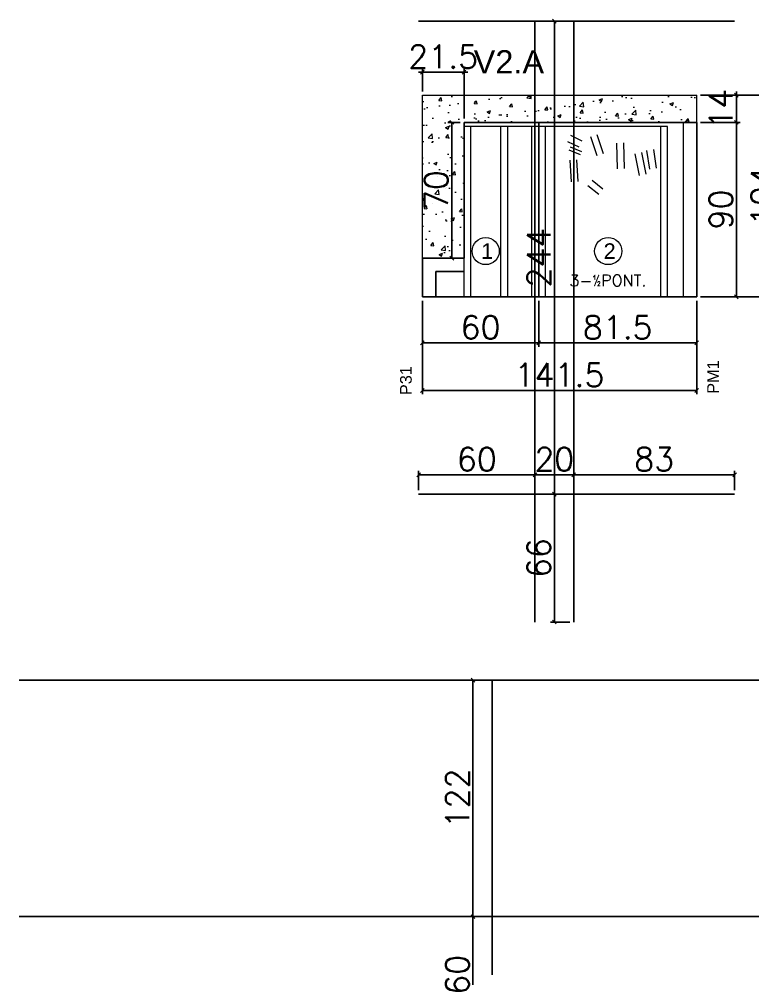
# Model space of a CAD drawing. Extents: x -40810 to 33675, y -2018 to 21213.
# Drawn here: x 12795.9 to 13174.3, y 14838.5 to 15333.5 of the extents above; entities that cross this region are included whole.
import ezdxf
from ezdxf.enums import TextEntityAlignment as Align

# ---------------------------------------------------------------- set-up
doc = ezdxf.new("R2010")
doc.units = 0
doc.layers.get('0').update_dxf_attribs({"color": 1, "lineweight": 9})
for name, color, linetype in [('COTA', 241, 'Continuous'), ('P-NOTAS', 7, 'Continuous'), ('Painéis', 255, 'Continuous')]:
    doc.layers.add(name, color=color, linetype=linetype)
for name, color, linetype, lineweight in [('DIVISAO', 142, 'Continuous', 15), ('ESTRUTURACAO', 240, 'Continuous', 15), ('HACHURACONCRETO', 252, 'Continuous', 13), ('MEIOPONTALETE', 12, 'Continuous', 15), ('NUMERACAO', 5, 'Continuous', 15), ('SARRAFO_2_2X7', 24, 'Continuous', 15), ('TEXTO VIGA', 7, 'Continuous', 13)]:
    doc.layers.add(name, color=color, linetype=linetype, lineweight=lineweight)
doc.styles.add('ARIAL', font='arial.ttf', dxfattribs={"height": 12})
doc.styles.add('Romans', font='romans.shx', dxfattribs={"height": 12})
doc.dimstyles.new('cotas', dxfattribs={"dimtxt": 9, "dimasz": 2, "dimexe": 2, "dimexo": 2, "dimgap": 2, "dimtad": 1, "dimdec": 1, "dimzin": 12, "dimdsep": 46, "dimtxsty": 'Romans', "dimblk": 'OBLIQUE', "dimcen": 9, "dimclrd": 4, "dimclre": 4, "dimclrt": 240, "dimaunit": 1, "dimadec": 8, "dimazin": 3, "dimtfac": 1, "dimtdec": 1, "dimtix": 1, "dimtmove": 0, "dimatfit": 2, "dimldrblk": 'OBLIQUE', "dimfxl": 1, "dimtolj": 1, "dimtzin": 0, "dimlwd": -1, "dimlwe": -1, "dimarcsym": 0})

# ---------------------------------------------------------------- blocks, each defined once
blk = doc.blocks.new('_Oblique')
at = {"color": 0, "linetype": 'ByBlock', "lineweight": -2}
blk.add_line((-0.5, -0.5), (0.5, 0.5), dxfattribs=at)
blk = doc.blocks.new('*D3710')
at = {"layer": 'Defpoints', "color": 0, "transparency": 16777216}
for p in [(13145.34, 15280.29), (13165.8, 15280.29), (13145.34, 15190.29)]:
    blk.add_point(p, dxfattribs=at)
at = {"layer": 'P-NOTAS', "color": 4, "transparency": 16777216}
for p, q in [((13147.34, 15280.29), (13167.8, 15280.29)), ((13165.8, 15190.29), (13165.8, 15280.29)), ((13147.34, 15190.29), (13167.8, 15190.29))]:
    blk.add_line(p, q, dxfattribs=at)
at = {"layer": 'P-NOTAS', "color": 4, "transparency": 16777216, "xscale": 2, "yscale": 2, "zscale": 2}
for p, rotation in [((13165.8, 15280.29), 90), ((13165.8, 15190.29), 270)]:
    blk.add_blockref('_Oblique', p, dxfattribs=dict(at, rotation=rotation))
at = {"layer": 'P-NOTAS', "color": 240, "transparency": 16777216, "insert": (13157.8, 15235.29), "char_height": 12, "attachment_point": 5, "rotation": 90, "style": 'Romans'}
blk.add_mtext('\\A1;90', dxfattribs=at)
blk = doc.blocks.new('*D3711')
at = {"layer": 'Defpoints', "color": 0, "transparency": 16777216}
for p in [(13145.34, 15294.29), (13165.8, 15294.29), (13145.34, 15280.29)]:
    blk.add_point(p, dxfattribs=at)
at = {"layer": 'P-NOTAS', "color": 4, "transparency": 16777216}
for p, q in [((13147.34, 15294.29), (13167.8, 15294.29)), ((13165.8, 15294.29), (13165.8, 15296.29)), ((13165.8, 15280.29), (13165.8, 15294.29)), ((13147.34, 15280.29), (13167.8, 15280.29)), ((13165.8, 15280.29), (13165.8, 15278.29))]:
    blk.add_line(p, q, dxfattribs=at)
at = {"layer": 'P-NOTAS', "color": 4, "transparency": 16777216, "xscale": 2, "yscale": 2, "zscale": 2}
for p, rotation in [((13165.8, 15294.29), 270), ((13165.8, 15280.29), 90)]:
    blk.add_blockref('_Oblique', p, dxfattribs=dict(at, rotation=rotation))
at = {"layer": 'P-NOTAS', "color": 240, "transparency": 16777216, "insert": (13157.8, 15287.29), "char_height": 12, "attachment_point": 5, "rotation": 90, "style": 'Romans'}
blk.add_mtext('\\A1;14', dxfattribs=at)
blk = doc.blocks.new('*D3712')
at = {"layer": 'Defpoints', "color": 0, "transparency": 16777216}
for p in [(13003.84, 15190.29), (13063.84, 15190.29), (13063.84, 15166.57)]:
    blk.add_point(p, dxfattribs=at)
at = {"layer": 'P-NOTAS', "color": 4, "transparency": 16777216}
for p, q in [((13003.84, 15188.29), (13003.84, 15164.57)), ((13063.84, 15188.29), (13063.84, 15164.57)), ((13003.84, 15166.57), (13063.84, 15166.57))]:
    blk.add_line(p, q, dxfattribs=at)
at = {"layer": 'P-NOTAS', "color": 4, "transparency": 16777216, "xscale": 2, "yscale": 2, "zscale": 2, "rotation": 180}
blk.add_blockref('_Oblique', (13003.84, 15166.57), dxfattribs=at)
at = {"layer": 'P-NOTAS', "color": 4, "transparency": 16777216, "xscale": 2, "yscale": 2, "zscale": 2}
blk.add_blockref('_Oblique', (13063.84, 15166.57), dxfattribs=at)
at = {"layer": 'P-NOTAS', "color": 240, "transparency": 16777216, "insert": (13033.84, 15174.57), "char_height": 12, "attachment_point": 5, "style": 'Romans'}
blk.add_mtext('\\A1;60', dxfattribs=at)
blk = doc.blocks.new('*D3713')
at = {"layer": 'Defpoints', "color": 0, "transparency": 16777216}
for p in [(13063.84, 15190.29), (13145.34, 15190.29), (13145.34, 15166.57)]:
    blk.add_point(p, dxfattribs=at)
at = {"layer": 'P-NOTAS', "color": 4, "transparency": 16777216}
for p, q in [((13063.84, 15188.29), (13063.84, 15164.57)), ((13145.34, 15188.29), (13145.34, 15164.57)), ((13063.84, 15166.57), (13145.34, 15166.57))]:
    blk.add_line(p, q, dxfattribs=at)
at = {"layer": 'P-NOTAS', "color": 4, "transparency": 16777216, "xscale": 2, "yscale": 2, "zscale": 2, "rotation": 180}
blk.add_blockref('_Oblique', (13063.84, 15166.57), dxfattribs=at)
at = {"layer": 'P-NOTAS', "color": 4, "transparency": 16777216, "xscale": 2, "yscale": 2, "zscale": 2}
blk.add_blockref('_Oblique', (13145.34, 15166.57), dxfattribs=at)
at = {"layer": 'P-NOTAS', "color": 240, "transparency": 16777216, "insert": (13104.59, 15174.57), "char_height": 12, "attachment_point": 5, "style": 'Romans'}
blk.add_mtext('\\A1;81.5', dxfattribs=at)
blk = doc.blocks.new('*D3717')
at = {"layer": 'Defpoints', "color": 0, "transparency": 16777216}
for p in [(13145.34, 15294.29), (13187.41, 15294.29), (13145.34, 15190.29)]:
    blk.add_point(p, dxfattribs=at)
at = {"layer": 'P-NOTAS', "color": 4, "transparency": 16777216}
for p, q in [((13147.34, 15294.29), (13189.41, 15294.29)), ((13187.41, 15190.29), (13187.41, 15294.29)), ((13147.34, 15190.29), (13189.41, 15190.29))]:
    blk.add_line(p, q, dxfattribs=at)
at = {"layer": 'P-NOTAS', "color": 4, "transparency": 16777216, "xscale": 2, "yscale": 2, "zscale": 2}
for p, rotation in [((13187.41, 15294.29), 90), ((13187.41, 15190.29), 270)]:
    blk.add_blockref('_Oblique', p, dxfattribs=dict(at, rotation=rotation))
at = {"layer": 'P-NOTAS', "color": 240, "transparency": 16777216, "insert": (13179.41, 15242.29), "char_height": 12, "attachment_point": 5, "rotation": 90, "style": 'Romans'}
blk.add_mtext('\\A1;104', dxfattribs=at)
blk = doc.blocks.new('*D3718')
at = {"layer": 'Defpoints', "color": 0, "transparency": 16777216}
for p in [(13003.84, 15190.29), (13145.34, 15190.29), (13003.84, 15141.99)]:
    blk.add_point(p, dxfattribs=at)
at = {"layer": 'P-NOTAS', "color": 4, "transparency": 16777216}
for p, q in [((13003.84, 15188.29), (13003.84, 15139.99)), ((13145.34, 15188.29), (13145.34, 15139.99)), ((13145.34, 15141.99), (13003.84, 15141.99))]:
    blk.add_line(p, q, dxfattribs=at)
at = {"layer": 'P-NOTAS', "color": 4, "transparency": 16777216, "xscale": 2, "yscale": 2, "zscale": 2, "rotation": 180}
blk.add_blockref('_Oblique', (13003.84, 15141.99), dxfattribs=at)
at = {"layer": 'P-NOTAS', "color": 4, "transparency": 16777216, "xscale": 2, "yscale": 2, "zscale": 2}
blk.add_blockref('_Oblique', (13145.34, 15141.99), dxfattribs=at)
at = {"layer": 'P-NOTAS', "color": 240, "transparency": 16777216, "insert": (13074.59, 15149.99), "char_height": 12, "attachment_point": 5, "style": 'Romans'}
blk.add_mtext('\\A1;141.5', dxfattribs=at)
blk = doc.blocks.new('*D3720')
at = {"layer": 'Defpoints', "color": 0, "transparency": 16777216}
for p in [(13025.34, 15280.29), (13019, 15210.29), (13025.34, 15210.29)]:
    blk.add_point(p, dxfattribs=at)
at = {"layer": 'P-NOTAS', "color": 4, "transparency": 16777216}
for p, q in [((13023.34, 15280.29), (13017, 15280.29)), ((13019, 15280.29), (13019, 15210.29)), ((13023.34, 15210.29), (13017, 15210.29))]:
    blk.add_line(p, q, dxfattribs=at)
at = {"layer": 'P-NOTAS', "color": 4, "transparency": 16777216, "xscale": 2, "yscale": 2, "zscale": 2}
for p, rotation in [((13019, 15280.29), 90), ((13019, 15210.29), 270)]:
    blk.add_blockref('_Oblique', p, dxfattribs=dict(at, rotation=rotation))
at = {"layer": 'P-NOTAS', "color": 240, "transparency": 16777216, "insert": (13011, 15245.29), "char_height": 12, "attachment_point": 5, "rotation": 90, "style": 'Romans'}
blk.add_mtext('\\A1;70', dxfattribs=at)
blk = doc.blocks.new('*D3721')
at = {"layer": 'Defpoints', "color": 0, "transparency": 16777216}
for p in [(13003.84, 15306.18), (13003.84, 15294.29), (13025.34, 15280.29)]:
    blk.add_point(p, dxfattribs=at)
at = {"layer": 'P-NOTAS', "color": 4, "transparency": 16777216}
for p, q in [((13003.84, 15296.29), (13003.84, 15308.18)), ((13025.34, 15282.29), (13025.34, 15308.18)), ((13003.84, 15306.18), (13001.84, 15306.18)), ((13025.34, 15306.18), (13003.84, 15306.18)), ((13025.34, 15306.18), (13027.34, 15306.18))]:
    blk.add_line(p, q, dxfattribs=at)
at = {"layer": 'P-NOTAS', "color": 4, "transparency": 16777216, "xscale": 2, "yscale": 2, "zscale": 2}
blk.add_blockref('_Oblique', (13003.84, 15306.18), dxfattribs=at)
at = {"layer": 'P-NOTAS', "color": 4, "transparency": 16777216, "xscale": 2, "yscale": 2, "zscale": 2, "rotation": 180}
blk.add_blockref('_Oblique', (13025.34, 15306.18), dxfattribs=at)
at = {"layer": 'P-NOTAS', "color": 240, "transparency": 16777216, "insert": (13014.59, 15314.18), "char_height": 12, "attachment_point": 5, "style": 'Romans'}
blk.add_mtext('\\A1;21.5', dxfattribs=at)
blk = doc.blocks.new('*D3790')
at = {"layer": 'Defpoints', "color": 0, "linetype": 'Continuous', "ltscale": 30, "transparency": 16777216}
for p in [(13061.91, 15098.5), (13001.91, 15088.5), (13061.91, 15088.5)]:
    blk.add_point(p, dxfattribs=at)
at = {"layer": 'P-NOTAS', "color": 4, "linetype": 'Continuous', "ltscale": 30, "transparency": 16777216}
for p, q in [((13001.91, 15090.5), (13001.91, 15100.5)), ((13061.91, 15090.5), (13061.91, 15100.5)), ((13001.91, 15098.5), (13061.91, 15098.5))]:
    blk.add_line(p, q, dxfattribs=at)
at = {"layer": 'P-NOTAS', "color": 4, "linetype": 'Continuous', "ltscale": 30, "transparency": 16777216, "xscale": 2, "yscale": 2, "zscale": 2, "rotation": 180}
blk.add_blockref('_Oblique', (13001.91, 15098.5), dxfattribs=at)
at = {"layer": 'P-NOTAS', "color": 4, "linetype": 'Continuous', "ltscale": 30, "transparency": 16777216, "xscale": 2, "yscale": 2, "zscale": 2}
blk.add_blockref('_Oblique', (13061.91, 15098.5), dxfattribs=at)
at = {"layer": 'P-NOTAS', "color": 240, "linetype": 'Continuous', "ltscale": 30, "transparency": 16777216, "insert": (13031.91, 15106.5), "char_height": 12, "attachment_point": 5, "style": 'Romans'}
blk.add_mtext('\\A1;60', dxfattribs=at)
blk = doc.blocks.new('*D3791')
at = {"layer": 'Defpoints', "color": 0, "linetype": 'Continuous', "ltscale": 30, "transparency": 16777216}
for p in [(13081.91, 15098.5), (13061.91, 15088.5), (13081.91, 15088.5)]:
    blk.add_point(p, dxfattribs=at)
at = {"layer": 'P-NOTAS', "color": 4, "linetype": 'Continuous', "ltscale": 30, "transparency": 16777216}
for p, q in [((13061.91, 15090.5), (13061.91, 15100.5)), ((13081.91, 15090.5), (13081.91, 15100.5)), ((13061.91, 15098.5), (13059.91, 15098.5)), ((13061.91, 15098.5), (13081.91, 15098.5)), ((13081.91, 15098.5), (13083.91, 15098.5))]:
    blk.add_line(p, q, dxfattribs=at)
at = {"layer": 'P-NOTAS', "color": 4, "linetype": 'Continuous', "ltscale": 30, "transparency": 16777216, "xscale": 2, "yscale": 2, "zscale": 2}
blk.add_blockref('_Oblique', (13061.91, 15098.5), dxfattribs=at)
at = {"layer": 'P-NOTAS', "color": 4, "linetype": 'Continuous', "ltscale": 30, "transparency": 16777216, "xscale": 2, "yscale": 2, "zscale": 2, "rotation": 180}
blk.add_blockref('_Oblique', (13081.91, 15098.5), dxfattribs=at)
at = {"layer": 'P-NOTAS', "color": 240, "linetype": 'Continuous', "ltscale": 30, "transparency": 16777216, "insert": (13071.91, 15106.5), "char_height": 12, "attachment_point": 5, "style": 'Romans'}
blk.add_mtext('\\A1;20', dxfattribs=at)
blk = doc.blocks.new('*D3792')
at = {"layer": 'Defpoints', "color": 0, "linetype": 'Continuous', "ltscale": 30, "transparency": 16777216}
for p in [(13164.91, 15098.5), (13081.91, 15088.5), (13164.91, 15088.5)]:
    blk.add_point(p, dxfattribs=at)
at = {"layer": 'P-NOTAS', "color": 4, "linetype": 'Continuous', "ltscale": 30, "transparency": 16777216}
for p, q in [((13081.91, 15090.5), (13081.91, 15100.5)), ((13164.91, 15090.5), (13164.91, 15100.5)), ((13081.91, 15098.5), (13164.91, 15098.5))]:
    blk.add_line(p, q, dxfattribs=at)
at = {"layer": 'P-NOTAS', "color": 4, "linetype": 'Continuous', "ltscale": 30, "transparency": 16777216, "xscale": 2, "yscale": 2, "zscale": 2, "rotation": 180}
blk.add_blockref('_Oblique', (13081.91, 15098.5), dxfattribs=at)
at = {"layer": 'P-NOTAS', "color": 4, "linetype": 'Continuous', "ltscale": 30, "transparency": 16777216, "xscale": 2, "yscale": 2, "zscale": 2}
blk.add_blockref('_Oblique', (13164.91, 15098.5), dxfattribs=at)
at = {"layer": 'P-NOTAS', "color": 240, "linetype": 'Continuous', "ltscale": 30, "transparency": 16777216, "insert": (13123.41, 15106.5), "char_height": 12, "attachment_point": 5, "style": 'Romans'}
blk.add_mtext('\\A1;83', dxfattribs=at)
blk = doc.blocks.new('*D3793')
at = {"layer": 'Defpoints', "color": 0, "linetype": 'Continuous', "ltscale": 30, "transparency": 16777216}
for p in [(13081.93, 15332.53), (13071.93, 15088.53), (13081.93, 15088.53)]:
    blk.add_point(p, dxfattribs=at)
at = {"layer": 'P-NOTAS', "color": 4, "linetype": 'Continuous', "ltscale": 30, "transparency": 16777216}
for p, q in [((13079.93, 15332.53), (13069.93, 15332.53)), ((13071.93, 15332.53), (13071.93, 15088.53)), ((13079.93, 15088.53), (13069.93, 15088.53))]:
    blk.add_line(p, q, dxfattribs=at)
at = {"layer": 'P-NOTAS', "color": 4, "linetype": 'Continuous', "ltscale": 30, "transparency": 16777216, "xscale": 2, "yscale": 2, "zscale": 2}
for p, rotation in [((13071.93, 15332.53), 90), ((13071.93, 15088.53), 270)]:
    blk.add_blockref('_Oblique', p, dxfattribs=dict(at, rotation=rotation))
at = {"layer": 'P-NOTAS', "color": 240, "linetype": 'Continuous', "ltscale": 30, "transparency": 16777216, "insert": (13063.93, 15210.53), "char_height": 12, "attachment_point": 5, "rotation": 90, "style": 'Romans'}
blk.add_mtext('\\A1;244', dxfattribs=at)
blk = doc.blocks.new('*D3794')
at = {"layer": 'Defpoints', "color": 0, "linetype": 'Continuous', "ltscale": 30, "transparency": 16777216}
for p in [(13081.93, 15088.53), (13071.93, 15022.53), (13081.93, 15022.53)]:
    blk.add_point(p, dxfattribs=at)
at = {"layer": 'P-NOTAS', "color": 4, "linetype": 'Continuous', "ltscale": 30, "transparency": 16777216}
for p, q in [((13079.93, 15088.53), (13069.93, 15088.53)), ((13071.93, 15088.53), (13071.93, 15022.53)), ((13079.93, 15022.53), (13069.93, 15022.53))]:
    blk.add_line(p, q, dxfattribs=at)
at = {"layer": 'P-NOTAS', "color": 4, "linetype": 'Continuous', "ltscale": 30, "transparency": 16777216, "xscale": 2, "yscale": 2, "zscale": 2}
for p, rotation in [((13071.93, 15088.53), 90), ((13071.93, 15022.53), 270)]:
    blk.add_blockref('_Oblique', p, dxfattribs=dict(at, rotation=rotation))
at = {"layer": 'P-NOTAS', "color": 240, "linetype": 'Continuous', "ltscale": 30, "transparency": 16777216, "insert": (13063.93, 15055.53), "char_height": 12, "attachment_point": 5, "rotation": 90, "style": 'Romans'}
blk.add_mtext('\\A1;66', dxfattribs=at)
blk = doc.blocks.new('*D3871')
at = {"layer": 'Defpoints', "color": 0, "linetype": 'Continuous', "ltscale": 30, "transparency": 16777216}
for p in [(13039.93, 14992.53), (13029.93, 14870.53), (13039.93, 14870.53)]:
    blk.add_point(p, dxfattribs=at)
at = {"layer": 'P-NOTAS', "color": 4, "linetype": 'Continuous', "ltscale": 30, "transparency": 16777216}
for p, q in [((13037.93, 14992.53), (13027.93, 14992.53)), ((13029.93, 14992.53), (13029.93, 14870.53)), ((13037.93, 14870.53), (13027.93, 14870.53))]:
    blk.add_line(p, q, dxfattribs=at)
at = {"layer": 'P-NOTAS', "color": 4, "linetype": 'Continuous', "ltscale": 30, "transparency": 16777216, "xscale": 2, "yscale": 2, "zscale": 2}
for p, rotation in [((13029.93, 14992.53), 90), ((13029.93, 14870.53), 270)]:
    blk.add_blockref('_Oblique', p, dxfattribs=dict(at, rotation=rotation))
at = {"layer": 'P-NOTAS', "color": 240, "linetype": 'Continuous', "ltscale": 30, "transparency": 16777216, "insert": (13021.93, 14931.53), "char_height": 12, "attachment_point": 5, "rotation": 90, "style": 'Romans'}
blk.add_mtext('\\A1;122', dxfattribs=at)
blk = doc.blocks.new('*D3872')
at = {"layer": 'Defpoints', "color": 0, "linetype": 'Continuous', "ltscale": 30, "transparency": 16777216}
for p in [(13039.93, 14870.53), (13029.93, 14810.53), (13039.93, 14810.53)]:
    blk.add_point(p, dxfattribs=at)
at = {"layer": 'P-NOTAS', "color": 4, "linetype": 'Continuous', "ltscale": 30, "transparency": 16777216}
for p, q in [((13037.93, 14870.53), (13027.93, 14870.53)), ((13029.93, 14870.53), (13029.93, 14810.53)), ((13037.93, 14810.53), (13027.93, 14810.53))]:
    blk.add_line(p, q, dxfattribs=at)
at = {"layer": 'P-NOTAS', "color": 4, "linetype": 'Continuous', "ltscale": 30, "transparency": 16777216, "xscale": 2, "yscale": 2, "zscale": 2}
for p, rotation in [((13029.93, 14870.53), 90), ((13029.93, 14810.53), 270)]:
    blk.add_blockref('_Oblique', p, dxfattribs=dict(at, rotation=rotation))
at = {"layer": 'P-NOTAS', "color": 240, "linetype": 'Continuous', "ltscale": 30, "transparency": 16777216, "insert": (13021.93, 14840.53), "char_height": 12, "attachment_point": 5, "rotation": 90, "style": 'Romans'}
blk.add_mtext('\\A1;60', dxfattribs=at)
blk = doc.blocks.new('*D6328')
at = {"layer": 'Defpoints', "color": 0, "ltscale": 30, "transparency": 16777216}
for p in [(13061.91, 15098.5), (13001.91, 15088.5), (13061.91, 15088.5)]:
    blk.add_point(p, dxfattribs=at)
at = {"layer": 'P-NOTAS', "color": 4, "ltscale": 30, "transparency": 16777216}
for p, q in [((13001.91, 15090.5), (13001.91, 15100.5)), ((13061.91, 15090.5), (13061.91, 15100.5)), ((13001.91, 15098.5), (13061.91, 15098.5))]:
    blk.add_line(p, q, dxfattribs=at)
at = {"layer": 'P-NOTAS', "color": 4, "ltscale": 30, "transparency": 16777216, "xscale": 2, "yscale": 2, "zscale": 2, "rotation": 180}
blk.add_blockref('_Oblique', (13001.91, 15098.5), dxfattribs=at)
at = {"layer": 'P-NOTAS', "color": 4, "ltscale": 30, "transparency": 16777216, "xscale": 2, "yscale": 2, "zscale": 2}
blk.add_blockref('_Oblique', (13061.91, 15098.5), dxfattribs=at)
at = {"layer": 'P-NOTAS', "color": 240, "ltscale": 30, "transparency": 16777216, "insert": (13031.91, 15106.5), "char_height": 12, "attachment_point": 5, "style": 'Romans'}
blk.add_mtext('\\A1;60', dxfattribs=at)
blk = doc.blocks.new('*D6329')
at = {"layer": 'Defpoints', "color": 0, "ltscale": 30, "transparency": 16777216}
for p in [(13081.91, 15098.5), (13061.91, 15088.5), (13081.91, 15088.5)]:
    blk.add_point(p, dxfattribs=at)
at = {"layer": 'P-NOTAS', "color": 4, "ltscale": 30, "transparency": 16777216}
for p, q in [((13061.91, 15090.5), (13061.91, 15100.5)), ((13081.91, 15090.5), (13081.91, 15100.5)), ((13061.91, 15098.5), (13059.91, 15098.5)), ((13061.91, 15098.5), (13081.91, 15098.5)), ((13081.91, 15098.5), (13083.91, 15098.5))]:
    blk.add_line(p, q, dxfattribs=at)
at = {"layer": 'P-NOTAS', "color": 4, "ltscale": 30, "transparency": 16777216, "xscale": 2, "yscale": 2, "zscale": 2}
blk.add_blockref('_Oblique', (13061.91, 15098.5), dxfattribs=at)
at = {"layer": 'P-NOTAS', "color": 4, "ltscale": 30, "transparency": 16777216, "xscale": 2, "yscale": 2, "zscale": 2, "rotation": 180}
blk.add_blockref('_Oblique', (13081.91, 15098.5), dxfattribs=at)
at = {"layer": 'P-NOTAS', "color": 240, "ltscale": 30, "transparency": 16777216, "insert": (13071.91, 15106.5), "char_height": 12, "attachment_point": 5, "style": 'Romans'}
blk.add_mtext('\\A1;20', dxfattribs=at)
blk = doc.blocks.new('*D6330')
at = {"layer": 'Defpoints', "color": 0, "ltscale": 30, "transparency": 16777216}
for p in [(13164.91, 15098.5), (13081.91, 15088.5), (13164.91, 15088.5)]:
    blk.add_point(p, dxfattribs=at)
at = {"layer": 'P-NOTAS', "color": 4, "ltscale": 30, "transparency": 16777216}
for p, q in [((13081.91, 15090.5), (13081.91, 15100.5)), ((13164.91, 15090.5), (13164.91, 15100.5)), ((13081.91, 15098.5), (13164.91, 15098.5))]:
    blk.add_line(p, q, dxfattribs=at)
at = {"layer": 'P-NOTAS', "color": 4, "ltscale": 30, "transparency": 16777216, "xscale": 2, "yscale": 2, "zscale": 2, "rotation": 180}
blk.add_blockref('_Oblique', (13081.91, 15098.5), dxfattribs=at)
at = {"layer": 'P-NOTAS', "color": 4, "ltscale": 30, "transparency": 16777216, "xscale": 2, "yscale": 2, "zscale": 2}
blk.add_blockref('_Oblique', (13164.91, 15098.5), dxfattribs=at)
at = {"layer": 'P-NOTAS', "color": 240, "ltscale": 30, "transparency": 16777216, "insert": (13123.41, 15106.5), "char_height": 12, "attachment_point": 5, "style": 'Romans'}
blk.add_mtext('\\A1;83', dxfattribs=at)
blk = doc.blocks.new('*D6331')
at = {"layer": 'Defpoints', "color": 0, "ltscale": 30, "transparency": 16777216}
for p in [(13081.93, 15332.53), (13071.93, 15088.53), (13081.93, 15088.53)]:
    blk.add_point(p, dxfattribs=at)
at = {"layer": 'P-NOTAS', "color": 4, "ltscale": 30, "transparency": 16777216}
for p, q in [((13079.93, 15332.53), (13069.93, 15332.53)), ((13071.93, 15332.53), (13071.93, 15088.53)), ((13079.93, 15088.53), (13069.93, 15088.53))]:
    blk.add_line(p, q, dxfattribs=at)
at = {"layer": 'P-NOTAS', "color": 4, "ltscale": 30, "transparency": 16777216, "xscale": 2, "yscale": 2, "zscale": 2}
for p, rotation in [((13071.93, 15332.53), 90), ((13071.93, 15088.53), 270)]:
    blk.add_blockref('_Oblique', p, dxfattribs=dict(at, rotation=rotation))
at = {"layer": 'P-NOTAS', "color": 240, "ltscale": 30, "transparency": 16777216, "insert": (13063.93, 15210.53), "char_height": 12, "attachment_point": 5, "rotation": 90, "style": 'Romans'}
blk.add_mtext('\\A1;244', dxfattribs=at)
blk = doc.blocks.new('*D6332')
at = {"layer": 'Defpoints', "color": 0, "ltscale": 30, "transparency": 16777216}
for p in [(13081.93, 15088.53), (13071.93, 15022.53), (13081.93, 15022.53)]:
    blk.add_point(p, dxfattribs=at)
at = {"layer": 'P-NOTAS', "color": 4, "ltscale": 30, "transparency": 16777216}
for p, q in [((13079.93, 15088.53), (13069.93, 15088.53)), ((13071.93, 15088.53), (13071.93, 15022.53)), ((13079.93, 15022.53), (13069.93, 15022.53))]:
    blk.add_line(p, q, dxfattribs=at)
at = {"layer": 'P-NOTAS', "color": 4, "ltscale": 30, "transparency": 16777216, "xscale": 2, "yscale": 2, "zscale": 2}
for p, rotation in [((13071.93, 15088.53), 90), ((13071.93, 15022.53), 270)]:
    blk.add_blockref('_Oblique', p, dxfattribs=dict(at, rotation=rotation))
at = {"layer": 'P-NOTAS', "color": 240, "ltscale": 30, "transparency": 16777216, "insert": (13063.93, 15055.53), "char_height": 12, "attachment_point": 5, "rotation": 90, "style": 'Romans'}
blk.add_mtext('\\A1;66', dxfattribs=at)
blk = doc.blocks.new('*D6409')
at = {"layer": 'Defpoints', "color": 0, "ltscale": 30, "transparency": 16777216}
for p in [(13039.93, 14992.53), (13029.93, 14870.53), (13039.93, 14870.53)]:
    blk.add_point(p, dxfattribs=at)
at = {"layer": 'P-NOTAS', "color": 4, "ltscale": 30, "transparency": 16777216}
for p, q in [((13037.93, 14992.53), (13027.93, 14992.53)), ((13029.93, 14992.53), (13029.93, 14870.53)), ((13037.93, 14870.53), (13027.93, 14870.53))]:
    blk.add_line(p, q, dxfattribs=at)
at = {"layer": 'P-NOTAS', "color": 4, "ltscale": 30, "transparency": 16777216, "xscale": 2, "yscale": 2, "zscale": 2}
for p, rotation in [((13029.93, 14992.53), 90), ((13029.93, 14870.53), 270)]:
    blk.add_blockref('_Oblique', p, dxfattribs=dict(at, rotation=rotation))
at = {"layer": 'P-NOTAS', "color": 240, "ltscale": 30, "transparency": 16777216, "insert": (13021.93, 14931.53), "char_height": 12, "attachment_point": 5, "rotation": 90, "style": 'Romans'}
blk.add_mtext('\\A1;122', dxfattribs=at)
blk = doc.blocks.new('*D6410')
at = {"layer": 'Defpoints', "color": 0, "ltscale": 30, "transparency": 16777216}
for p in [(13039.93, 14870.53), (13029.93, 14810.53), (13039.93, 14810.53)]:
    blk.add_point(p, dxfattribs=at)
at = {"layer": 'P-NOTAS', "color": 4, "ltscale": 30, "transparency": 16777216}
for p, q in [((13037.93, 14870.53), (13027.93, 14870.53)), ((13029.93, 14870.53), (13029.93, 14810.53)), ((13037.93, 14810.53), (13027.93, 14810.53))]:
    blk.add_line(p, q, dxfattribs=at)
at = {"layer": 'P-NOTAS', "color": 4, "ltscale": 30, "transparency": 16777216, "xscale": 2, "yscale": 2, "zscale": 2}
for p, rotation in [((13029.93, 14870.53), 90), ((13029.93, 14810.53), 270)]:
    blk.add_blockref('_Oblique', p, dxfattribs=dict(at, rotation=rotation))
at = {"layer": 'P-NOTAS', "color": 240, "ltscale": 30, "transparency": 16777216, "insert": (13021.93, 14840.53), "char_height": 12, "attachment_point": 5, "rotation": 90, "style": 'Romans'}
blk.add_mtext('\\A1;60', dxfattribs=at)
blk = doc.blocks.new('*D6512')
at = {"layer": 'Defpoints', "color": 0, "ltscale": 30, "transparency": 16777216}
for p in [(13061.91, 15098.5), (13001.91, 15088.5), (13061.91, 15088.5)]:
    blk.add_point(p, dxfattribs=at)
at = {"layer": 'P-NOTAS', "color": 4, "ltscale": 30, "transparency": 16777216}
for p, q in [((13001.91, 15090.5), (13001.91, 15100.5)), ((13061.91, 15090.5), (13061.91, 15100.5)), ((13001.91, 15098.5), (13061.91, 15098.5))]:
    blk.add_line(p, q, dxfattribs=at)
at = {"layer": 'P-NOTAS', "color": 4, "ltscale": 30, "transparency": 16777216, "xscale": 2, "yscale": 2, "zscale": 2, "rotation": 180}
blk.add_blockref('_Oblique', (13001.91, 15098.5), dxfattribs=at)
at = {"layer": 'P-NOTAS', "color": 4, "ltscale": 30, "transparency": 16777216, "xscale": 2, "yscale": 2, "zscale": 2}
blk.add_blockref('_Oblique', (13061.91, 15098.5), dxfattribs=at)
at = {"layer": 'P-NOTAS', "color": 240, "ltscale": 30, "transparency": 16777216, "insert": (13031.91, 15106.5), "char_height": 12, "attachment_point": 5, "style": 'Romans'}
blk.add_mtext('\\A1;60', dxfattribs=at)
blk = doc.blocks.new('*D6513')
at = {"layer": 'Defpoints', "color": 0, "ltscale": 30, "transparency": 16777216}
for p in [(13081.91, 15098.5), (13061.91, 15088.5), (13081.91, 15088.5)]:
    blk.add_point(p, dxfattribs=at)
at = {"layer": 'P-NOTAS', "color": 4, "ltscale": 30, "transparency": 16777216}
for p, q in [((13061.91, 15090.5), (13061.91, 15100.5)), ((13081.91, 15090.5), (13081.91, 15100.5)), ((13061.91, 15098.5), (13059.91, 15098.5)), ((13061.91, 15098.5), (13081.91, 15098.5)), ((13081.91, 15098.5), (13083.91, 15098.5))]:
    blk.add_line(p, q, dxfattribs=at)
at = {"layer": 'P-NOTAS', "color": 4, "ltscale": 30, "transparency": 16777216, "xscale": 2, "yscale": 2, "zscale": 2}
blk.add_blockref('_Oblique', (13061.91, 15098.5), dxfattribs=at)
at = {"layer": 'P-NOTAS', "color": 4, "ltscale": 30, "transparency": 16777216, "xscale": 2, "yscale": 2, "zscale": 2, "rotation": 180}
blk.add_blockref('_Oblique', (13081.91, 15098.5), dxfattribs=at)
at = {"layer": 'P-NOTAS', "color": 240, "ltscale": 30, "transparency": 16777216, "insert": (13071.91, 15106.5), "char_height": 12, "attachment_point": 5, "style": 'Romans'}
blk.add_mtext('\\A1;20', dxfattribs=at)
blk = doc.blocks.new('*D6514')
at = {"layer": 'Defpoints', "color": 0, "ltscale": 30, "transparency": 16777216}
for p in [(13164.91, 15098.5), (13081.91, 15088.5), (13164.91, 15088.5)]:
    blk.add_point(p, dxfattribs=at)
at = {"layer": 'P-NOTAS', "color": 4, "ltscale": 30, "transparency": 16777216}
for p, q in [((13081.91, 15090.5), (13081.91, 15100.5)), ((13164.91, 15090.5), (13164.91, 15100.5)), ((13081.91, 15098.5), (13164.91, 15098.5))]:
    blk.add_line(p, q, dxfattribs=at)
at = {"layer": 'P-NOTAS', "color": 4, "ltscale": 30, "transparency": 16777216, "xscale": 2, "yscale": 2, "zscale": 2, "rotation": 180}
blk.add_blockref('_Oblique', (13081.91, 15098.5), dxfattribs=at)
at = {"layer": 'P-NOTAS', "color": 4, "ltscale": 30, "transparency": 16777216, "xscale": 2, "yscale": 2, "zscale": 2}
blk.add_blockref('_Oblique', (13164.91, 15098.5), dxfattribs=at)
at = {"layer": 'P-NOTAS', "color": 240, "ltscale": 30, "transparency": 16777216, "insert": (13123.41, 15106.5), "char_height": 12, "attachment_point": 5, "style": 'Romans'}
blk.add_mtext('\\A1;83', dxfattribs=at)
blk = doc.blocks.new('*D6515')
at = {"layer": 'Defpoints', "color": 0, "ltscale": 30, "transparency": 16777216}
for p in [(13081.93, 15332.53), (13071.93, 15088.53), (13081.93, 15088.53)]:
    blk.add_point(p, dxfattribs=at)
at = {"layer": 'P-NOTAS', "color": 4, "ltscale": 30, "transparency": 16777216}
for p, q in [((13079.93, 15332.53), (13069.93, 15332.53)), ((13071.93, 15332.53), (13071.93, 15088.53)), ((13079.93, 15088.53), (13069.93, 15088.53))]:
    blk.add_line(p, q, dxfattribs=at)
at = {"layer": 'P-NOTAS', "color": 4, "ltscale": 30, "transparency": 16777216, "xscale": 2, "yscale": 2, "zscale": 2}
for p, rotation in [((13071.93, 15332.53), 90), ((13071.93, 15088.53), 270)]:
    blk.add_blockref('_Oblique', p, dxfattribs=dict(at, rotation=rotation))
at = {"layer": 'P-NOTAS', "color": 240, "ltscale": 30, "transparency": 16777216, "insert": (13063.93, 15210.53), "char_height": 12, "attachment_point": 5, "rotation": 90, "style": 'Romans'}
blk.add_mtext('\\A1;244', dxfattribs=at)
blk = doc.blocks.new('*D6516')
at = {"layer": 'Defpoints', "color": 0, "ltscale": 30, "transparency": 16777216}
for p in [(13081.93, 15088.53), (13071.93, 15022.53), (13081.93, 15022.53)]:
    blk.add_point(p, dxfattribs=at)
at = {"layer": 'P-NOTAS', "color": 4, "ltscale": 30, "transparency": 16777216}
for p, q in [((13079.93, 15088.53), (13069.93, 15088.53)), ((13071.93, 15088.53), (13071.93, 15022.53)), ((13079.93, 15022.53), (13069.93, 15022.53))]:
    blk.add_line(p, q, dxfattribs=at)
at = {"layer": 'P-NOTAS', "color": 4, "ltscale": 30, "transparency": 16777216, "xscale": 2, "yscale": 2, "zscale": 2}
for p, rotation in [((13071.93, 15088.53), 90), ((13071.93, 15022.53), 270)]:
    blk.add_blockref('_Oblique', p, dxfattribs=dict(at, rotation=rotation))
at = {"layer": 'P-NOTAS', "color": 240, "ltscale": 30, "transparency": 16777216, "insert": (13063.93, 15055.53), "char_height": 12, "attachment_point": 5, "rotation": 90, "style": 'Romans'}
blk.add_mtext('\\A1;66', dxfattribs=at)
blk = doc.blocks.new('*D6593')
at = {"layer": 'Defpoints', "color": 0, "ltscale": 30, "transparency": 16777216}
for p in [(13039.93, 14992.53), (13029.93, 14870.53), (13039.93, 14870.53)]:
    blk.add_point(p, dxfattribs=at)
at = {"layer": 'P-NOTAS', "color": 4, "ltscale": 30, "transparency": 16777216}
for p, q in [((13037.93, 14992.53), (13027.93, 14992.53)), ((13029.93, 14992.53), (13029.93, 14870.53)), ((13037.93, 14870.53), (13027.93, 14870.53))]:
    blk.add_line(p, q, dxfattribs=at)
at = {"layer": 'P-NOTAS', "color": 4, "ltscale": 30, "transparency": 16777216, "xscale": 2, "yscale": 2, "zscale": 2}
for p, rotation in [((13029.93, 14992.53), 90), ((13029.93, 14870.53), 270)]:
    blk.add_blockref('_Oblique', p, dxfattribs=dict(at, rotation=rotation))
at = {"layer": 'P-NOTAS', "color": 240, "ltscale": 30, "transparency": 16777216, "insert": (13021.93, 14931.53), "char_height": 12, "attachment_point": 5, "rotation": 90, "style": 'Romans'}
blk.add_mtext('\\A1;122', dxfattribs=at)
blk = doc.blocks.new('*D6594')
at = {"layer": 'Defpoints', "color": 0, "ltscale": 30, "transparency": 16777216}
for p in [(13039.93, 14870.53), (13029.93, 14810.53), (13039.93, 14810.53)]:
    blk.add_point(p, dxfattribs=at)
at = {"layer": 'P-NOTAS', "color": 4, "ltscale": 30, "transparency": 16777216}
for p, q in [((13037.93, 14870.53), (13027.93, 14870.53)), ((13029.93, 14870.53), (13029.93, 14810.53)), ((13037.93, 14810.53), (13027.93, 14810.53))]:
    blk.add_line(p, q, dxfattribs=at)
at = {"layer": 'P-NOTAS', "color": 4, "ltscale": 30, "transparency": 16777216, "xscale": 2, "yscale": 2, "zscale": 2}
for p, rotation in [((13029.93, 14870.53), 90), ((13029.93, 14810.53), 270)]:
    blk.add_blockref('_Oblique', p, dxfattribs=dict(at, rotation=rotation))
at = {"layer": 'P-NOTAS', "color": 240, "ltscale": 30, "transparency": 16777216, "insert": (13021.93, 14840.53), "char_height": 12, "attachment_point": 5, "rotation": 90, "style": 'Romans'}
blk.add_mtext('\\A1;60', dxfattribs=at)

msp = doc.modelspace()

# ---------------------------------------------------------------- hatches: boundary and pattern name
at = {"layer": 'HACHURACONCRETO'}
h = msp.add_hatch(dxfattribs=at)
h.set_pattern_fill('AR-CONC', color=256, scale=0.1, style=0)
h.set_pattern_definition([(50, (15618.8, 9518.358), (18.218467, -1.59391), [1.905, -20.955]), (355, (15618.8, 9518.358), (-3.52434, 19.105685), [1.524, -16.76406]), (100.45144, (15620.318, 9518.225), (14.694125, 17.511775), [1.619, -17.809024]), (46.1842, (15618.8, 9523.438), (27.107904, -4.20423), [2.8575, -31.4325]), (96.63556, (15621.058, 9523.088), (23.74041, 24.74261), [2.4285, -26.71356]), (351.18415, (15618.8, 9523.438), (23.74041, 24.74261), [2.286, -25.14597]), (21, (15621.34, 9522.168), (15.16144, -10.22652), [1.905, -20.955]), (326, (15621.34, 9522.168), (6.180203, 18.418797), [1.524, -16.764]), (71.45144, (15622.603, 9521.316), (21.34164, 8.192277), [1.619, -17.808994]), (37.5, (15618.7995, 9518.358), (0.30886, 8.455504), [0, -16.5608, 0, -17.018, 0, -16.8275]), (7.5, (15618.7995, 9518.358), (6.681966, 10.018057), [0, -9.7028, 0, -16.1798, 0, -6.4135]), (327.5, (15613.135, 9518.358), (13.5590595, -0.5728744), [0, -6.35, 0, -19.812, 0, -26.289]), (317.5, (15610.595, 9518.358), (14.812918, 2.54265), [0, -8.255, 0, -13.1572, 0, -18.669])])
h.paths.add_polyline_path([(13025.338, 15280.287), (13145.338, 15280.287), (13145.338, 15294.287), (13003.838, 15294.287), (13003.838, 15210.287), (13025.338, 15210.287)])
h.paths.add_polyline_path([(13019.251, 15235.751), (13019.251, 15254.822), (13005.751, 15254.822), (13005.751, 15235.751)], flags=24)

# ---------------------------------------------------------------- linework, layer by layer
at = {"layer": 'COTA'}
for p, q in [((13003.838, 15190.287), (13003.838, 15210.287)), ((13003.838, 15210.287), (13025.338, 15210.287)), ((13010.838, 15190.287), (13010.838, 15203.287)), ((13010.838, 15203.287), (13025.338, 15203.287))]:
    msp.add_line(p, q, dxfattribs=at)
at = {"layer": 'HACHURACONCRETO'}
for p, q in [((13003.838, 15294.287), (13145.338, 15294.287)), ((13003.838, 15210.287), (13003.838, 15294.287)), ((13145.338, 15280.287), (13145.338, 15294.287))]:
    msp.add_line(p, q, dxfattribs=at)
at = {"layer": 'MEIOPONTALETE'}
for p, q in [((13025.338, 15190.287), (13025.338, 15278.087)), ((13028.838, 15190.287), (13028.838, 15278.087)), ((13044.345, 15190.287), (13044.345, 15278.087)), ((13047.845, 15190.287), (13047.845, 15278.087)), ((13060.338, 15190.287), (13060.338, 15278.087)), ((13063.838, 15190.287), (13063.838, 15278.087)), ((13063.838, 15190.287), (13063.838, 15278.087)), ((13067.338, 15190.287), (13067.338, 15278.087)), ((13126.838, 15190.287), (13126.838, 15278.087)), ((13130.338, 15190.287), (13130.338, 15278.087))]:
    msp.add_line(p, q, dxfattribs=at)
at = {"layer": 'NUMERACAO', "color": 1}
for centre in [(13036.515, 15213.888), (13099.68, 15213.888)]:
    msp.add_circle(centre, 7, dxfattribs=at)
at = {"layer": 'Painéis'}
for p, q in [((13025.338, 15280.287), (13145.338, 15280.287)), ((13025.338, 15280.287), (13025.338, 15210.287)), ((13063.838, 15280.287), (13063.838, 15190.287)), ((13145.338, 15280.287), (13145.338, 15190.287)), ((13003.838, 15210.287), (13025.338, 15210.287)), ((13003.838, 15210.287), (13003.838, 15190.287)), ((13003.838, 15190.287), (13145.338, 15190.287))]:
    msp.add_line(p, q, dxfattribs=at)
at = {"layer": 'Painéis', "linetype": 'Continuous', "ltscale": 30}
for points in [[(13164.913, 15332.529), (13001.912, 15332.529)], [(13061.912, 15022.529), (13061.912, 15332.529)], [(13081.912, 15022.529), (13081.912, 15332.529)], [(13001.912, 15088.529), (13164.913, 15088.529)], [(12927.413, 14992.529), (12795.913, 14992.529)], [(13117.413, 14992.529), (12927.413, 14992.529)], [(13039.913, 14840.529), (13039.913, 14992.529)], [(13244.913, 14992.529), (13117.413, 14992.529)], [(12795.913, 14870.529), (13244.913, 14870.529)]]:
    msp.add_lwpolyline(points, dxfattribs=at)
at = {"layer": 'Painéis', "ltscale": 30}
for points in [[(13164.913, 15332.529), (13001.912, 15332.529)], [(13164.913, 15332.529), (13001.912, 15332.529)], [(13061.912, 15022.529), (13061.912, 15332.529)], [(13061.912, 15022.529), (13061.912, 15332.529)], [(13081.912, 15022.529), (13081.912, 15332.529)], [(13081.912, 15022.529), (13081.912, 15332.529)], [(13001.912, 15088.529), (13164.913, 15088.529)], [(13001.912, 15088.529), (13164.913, 15088.529)], [(12927.413, 14992.529), (12795.913, 14992.529)], [(12927.413, 14992.529), (12795.913, 14992.529)], [(13117.413, 14992.529), (12927.413, 14992.529)], [(13117.413, 14992.529), (12927.413, 14992.529)], [(13039.913, 14840.529), (13039.913, 14992.529)], [(13039.913, 14840.529), (13039.913, 14992.529)], [(13244.913, 14992.529), (13117.413, 14992.529)], [(13244.913, 14992.529), (13117.413, 14992.529)], [(12795.913, 14870.529), (13244.913, 14870.529)], [(12795.913, 14870.529), (13244.913, 14870.529)]]:
    msp.add_lwpolyline(points, dxfattribs=at)
at = {"layer": 'SARRAFO_2_2X7'}
for p, q in [((13130.338, 15280.287), (13025.338, 15280.287)), ((13130.338, 15278.087), (13025.338, 15278.087)), ((13138.338, 15280.287), (13138.338, 15190.287)), ((13145.338, 15280.287), (13145.338, 15190.287))]:
    msp.add_line(p, q, dxfattribs=at)
at = {"layer": 'SARRAFO_2_2X7', "ltscale": 30}
for p, q in [((13080.224, 15273.634), (13086.101, 15270.845)), ((13093.888, 15274.075), (13097.12, 15264.238)), ((13078.723, 15270.473), (13084.6, 15267.683)), ((13090.562, 15272.982), (13093.795, 15263.146)), ((13104.052, 15269.593), (13104.346, 15256.38)), ((13107.551, 15269.67), (13107.845, 15256.457)), ((13079.393, 15266.151), (13085.27, 15263.655)), ((13080.077, 15267.762), (13085.954, 15265.266)), ((13113.381, 15264.113), (13115.731, 15252.808)), ((13116.807, 15264.826), (13119.158, 15253.521)), ((13119.518, 15265.769), (13120.987, 15256.079)), ((13122.978, 15266.294), (13124.447, 15256.604)), ((13079.817, 15260.779), (13080.551, 15249.621)), ((13083.309, 15261.009), (13084.044, 15249.851)), ((13091.39, 15250.438), (13096.973, 15246.034)), ((13089.222, 15247.69), (13094.805, 15243.286))]:
    msp.add_line(p, q, dxfattribs=at)

# ---------------------------------------------------------------- texts
at = {"layer": 'DIVISAO', "char_height": 6, "attachment_point": 3, "rotation": 90, "line_spacing_factor": 0.72, "style": 'ARIAL'}
for s, insert in [('PM1', (13150.75, 15157.514)), ('P31', (12992.352, 15154.53))]:
    msp.add_mtext(s, dxfattribs=dict(at, insert=insert))
at = {"layer": 'ESTRUTURACAO', "color": 240, "insert": (13099.558, 15198.715), "char_height": 6, "attachment_point": 5, "style": 'Romans'}
msp.add_mtext('\\A1;{\\C1;3-½PONT.}', dxfattribs=at)
at = {"layer": 'NUMERACAO', "color": 7, "style": 'ARIAL'}
for s, p in [('1', (13037.27, 15213.888)), ('2', (13100.435, 15213.888))]:
    msp.add_text(s, height=8, dxfattribs=at).set_placement(p, align=Align.MIDDLE_CENTER)
at = {"layer": 'TEXTO VIGA', "style": 'ARIAL'}
msp.add_text('V2.A', height=12, dxfattribs=at).set_placement((13030.302, 15305.535))

# ---------------------------------------------------------------- dimensions: what is measured, and where the dimension line sits
at = {"layer": 'P-NOTAS', "linetype": 'Continuous', "ltscale": 30}
for base, p1, p2, picture, middle in [((13071.929, 15088.529), (13081.929, 15332.529), (13081.929, 15088.529), '*D3793', (13063.929, 15210.529)), ((13071.929, 15022.529), (13081.929, 15088.529), (13081.929, 15022.529), '*D3794', (13063.929, 15055.529)), ((13029.929, 14870.529), (13039.929, 14992.529), (13039.929, 14870.529), '*D3871', (13021.929, 14931.529)), ((13029.929, 14810.529), (13039.929, 14870.529), (13039.929, 14810.529), '*D3872', (13021.929, 14840.529))]:
    dim = msp.add_linear_dim(base=base, p1=p1, p2=p2, angle=90, dimstyle='cotas', dxfattribs=at)
    dim.commit()
    dim.dimension.update_dxf_attribs({"geometry": picture, "text_midpoint": middle})
at = {"layer": 'P-NOTAS', "ltscale": 30}
for base, p1, p2, picture, middle in [((13071.929, 15088.529), (13081.929, 15332.529), (13081.929, 15088.529), '*D6331', (13063.929, 15210.529)), ((13071.929, 15088.529), (13081.929, 15332.529), (13081.929, 15088.529), '*D6515', (13063.929, 15210.529)), ((13071.929, 15022.529), (13081.929, 15088.529), (13081.929, 15022.529), '*D6332', (13063.929, 15055.529)), ((13071.929, 15022.529), (13081.929, 15088.529), (13081.929, 15022.529), '*D6516', (13063.929, 15055.529)), ((13029.929, 14870.529), (13039.929, 14992.529), (13039.929, 14870.529), '*D6409', (13021.929, 14931.529)), ((13029.929, 14870.529), (13039.929, 14992.529), (13039.929, 14870.529), '*D6593', (13021.929, 14931.529)), ((13029.929, 14810.529), (13039.929, 14870.529), (13039.929, 14810.529), '*D6410', (13021.929, 14840.529)), ((13029.929, 14810.529), (13039.929, 14870.529), (13039.929, 14810.529), '*D6594', (13021.929, 14840.529))]:
    dim = msp.add_linear_dim(base=base, p1=p1, p2=p2, angle=90, dimstyle='cotas', dxfattribs=at)
    dim.commit()
    dim.dimension.update_dxf_attribs({"geometry": picture, "text_midpoint": middle})
at = {"layer": 'P-NOTAS'}
for base, p1, p2, picture, middle in [((13003.838, 15306.183), (13025.338, 15280.287), (13003.838, 15294.287), '*D3721', (13014.588, 15314.183)), ((13063.838, 15166.565), (13003.838, 15190.287), (13063.838, 15190.287), '*D3712', (13033.838, 15174.565)), ((13003.838, 15141.987), (13145.338, 15190.287), (13003.838, 15190.287), '*D3718', (13074.588, 15149.987)), ((13145.338, 15166.565), (13063.838, 15190.287), (13145.338, 15190.287), '*D3713', (13104.588, 15174.565))]:
    dim = msp.add_linear_dim(base=base, p1=p1, p2=p2, dimstyle='cotas', dxfattribs=at)
    dim.commit()
    dim.dimension.update_dxf_attribs({"geometry": picture, "text_midpoint": middle})
for base, p1, p2, angle, picture, middle in [((13165.797, 15294.287), (13145.338, 15280.287), (13145.338, 15294.287), 270, '*D3711', (13157.797, 15287.287)), ((13187.407, 15294.287), (13145.338, 15190.287), (13145.338, 15294.287), 90, '*D3717', (13179.407, 15242.287)), ((13019.001, 15210.287), (13025.338, 15280.287), (13025.338, 15210.287), 90, '*D3720', (13011.001, 15245.287)), ((13165.797, 15280.287), (13145.338, 15190.287), (13145.338, 15280.287), 270, '*D3710', (13157.797, 15235.287))]:
    dim = msp.add_linear_dim(base=base, p1=p1, p2=p2, angle=angle, dimstyle='cotas', dxfattribs=at)
    dim.commit()
    dim.dimension.update_dxf_attribs({"geometry": picture, "text_midpoint": middle})
at = {"layer": 'P-NOTAS', "linetype": 'Continuous', "ltscale": 30}
for base, p1, p2, picture, middle in [((13061.912, 15098.503), (13001.912, 15088.503), (13061.912, 15088.503), '*D3790', (13031.912, 15106.503)), ((13081.912, 15098.503), (13061.912, 15088.503), (13081.912, 15088.503), '*D3791', (13071.912, 15106.503)), ((13164.913, 15098.503), (13081.912, 15088.503), (13164.913, 15088.503), '*D3792', (13123.413, 15106.503))]:
    dim = msp.add_linear_dim(base=base, p1=p1, p2=p2, dimstyle='cotas', dxfattribs=at)
    dim.commit()
    dim.dimension.update_dxf_attribs({"geometry": picture, "text_midpoint": middle})
at = {"layer": 'P-NOTAS', "ltscale": 30}
for base, p1, p2, picture, middle in [((13061.912, 15098.503), (13001.912, 15088.503), (13061.912, 15088.503), '*D6328', (13031.912, 15106.503)), ((13061.912, 15098.503), (13001.912, 15088.503), (13061.912, 15088.503), '*D6512', (13031.912, 15106.503)), ((13081.912, 15098.503), (13061.912, 15088.503), (13081.912, 15088.503), '*D6329', (13071.912, 15106.503)), ((13081.912, 15098.503), (13061.912, 15088.503), (13081.912, 15088.503), '*D6513', (13071.912, 15106.503)), ((13164.913, 15098.503), (13081.912, 15088.503), (13164.913, 15088.503), '*D6330', (13123.413, 15106.503)), ((13164.913, 15098.503), (13081.912, 15088.503), (13164.913, 15088.503), '*D6514', (13123.413, 15106.503))]:
    dim = msp.add_linear_dim(base=base, p1=p1, p2=p2, dimstyle='cotas', dxfattribs=at)
    dim.commit()
    dim.dimension.update_dxf_attribs({"geometry": picture, "text_midpoint": middle})

doc.saveas('drawing.dxf')
